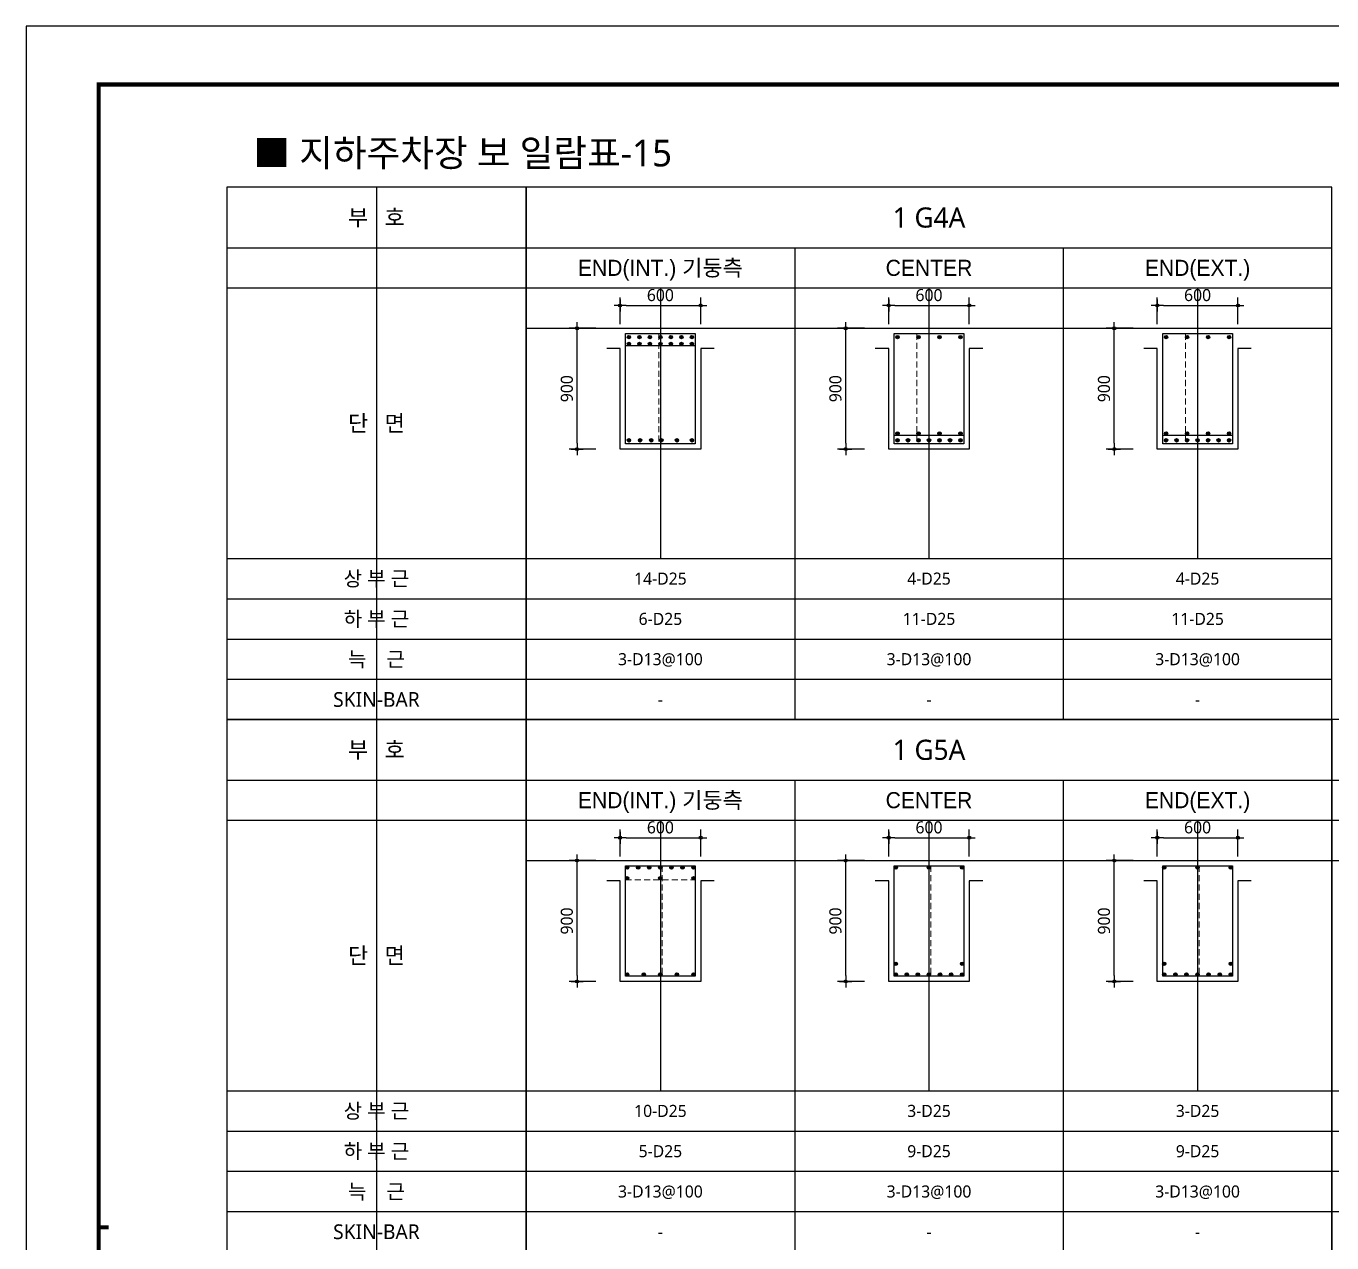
# Model space of a CAD drawing. Header units: millimetres. Extents: x 0 to 252030, y -124740 to 196020.
# Drawn here: x 126030 to 135753, y 115677 to 124740 of the extents above; entities that cross this region are included whole.
import ezdxf
from ezdxf.enums import TextEntityAlignment as Align

# ---------------------------------------------------------------- set-up
doc = ezdxf.new("R2010")
doc.units = ezdxf.units.MM
doc.header["$LTSCALE"] = 30
doc.linetypes.add('HID', pattern=[2.3, 1.5, -0.8])
doc.layers.get('DEFPOINTS').update_dxf_attribs({"color": 142})
for name, color, linetype in [('0-SEC1', 3, 'Continuous'), ('CON', 2, 'Continuous'), ('DIM', 7, 'Continuous'), ('ETC', 7, 'Continuous'), ('S-철근', 3, 'Continuous'), ('SHEET', 7, 'Continuous'), ('TEXT', 6, 'Continuous'), ('TXT', 3, 'Continuous'), ('XR-FORM_(도룡동)$0$Sheet', 7, 'Continuous')]:
    doc.layers.add(name, color=color, linetype=linetype)
doc.layers.add('TieBar', color=7, linetype='HID', lineweight=0)
doc.styles.get("Standard").update_dxf_attribs({"font": 'malgun.ttf'})
doc.styles.add('돋움', font='Dotum.ttf')
doc.styles.add('맑은 고딕', font='malgun.ttf')
doc.dimstyles.new('30NDIM', dxfattribs={"dimscale": 50, "dimtxt": 3, "dimasz": 1.5, "dimexe": 2, "dimexo": 6, "dimgap": 1, "dimtad": 1, "dimdec": 0, "dimrnd": 0.25, "dimzin": 0, "dimdsep": 46, "dimtxsty": 'Standard', "dimblk": 'Z_DOT', "dimcen": 5, "dimclrd": 256, "dimclre": 256, "dimclrt": 3, "dimadec": 0, "dimazin": 0, "dimtm": 1e-09, "dimtfac": 1, "dimtdec": 0, "dimtix": 1, "dimtmove": 2, "dimatfit": 1, "dimldrblk": 'Z_DOT', "dimfxl": 1, "dimtolj": 1, "dimtzin": 0, "dimarcsym": 0})

# ---------------------------------------------------------------- blocks, each defined once
blk = doc.blocks.new('4등분')
at = {"layer": 'DEFPOINTS'}
for p, q in [((1000, 3214.5), (1000, 1200)), ((3000, 3214.5), (3000, 1200)), ((5000, 3214.5), (5000, 1200)), ((0, 2914.5), (6000, 2914.5))]:
    blk.add_line(p, q, dxfattribs=at)
at = {"layer": 'SHEET'}
blk.add_line((0, 3514.5), (6000, 3514.5), dxfattribs=at)
at = {"layer": 'SHEET', "color": 6}
for p, q in [((2000, 3514.5), (2000, 0)), ((4000, 3514.5), (4000, 0)), ((0, 3214.5), (6000, 3214.5)), ((0, 1200), (6000, 1200)), ((0, 900), (6000, 900)), ((0, 600), (6000, 600)), ((0, 300), (6000, 300))]:
    blk.add_line(p, q, dxfattribs=at)
at = {"layer": 'SHEET'}
blk.add_lwpolyline([(6000, 3964.5), (0, 3964.5), (0, 0), (6000, 0)], close=True, dxfattribs=at)
blk = doc.blocks.new('XR-FORM_(도룡동)$0$S')
at = {"layer": 'XR-FORM_(도룡동)$0$Sheet', "const_width": 100}
blk.add_lwpolyline([(1850, 57950), (82250, 57950), (82250, 1200), (1850, 1200)], close=True, dxfattribs=at)
at = {"layer": 'XR-FORM_(도룡동)$0$Sheet', "linetype": 'Continuous', "const_width": 100}
blk.add_lwpolyline([(2100, 29575), (1850, 29575)], dxfattribs=at)
blk = doc.blocks.new('XR-FORM_(도룡동)', base_point=(101.33, -56114.51))
at = {"layer": 'DEFPOINTS'}
blk.add_lwpolyline([(0, 0), (420, 0), (420, 297), (0, 297)], close=True, dxfattribs=at)
at = {"xscale": 0.005, "yscale": 0.005, "zscale": 0.005}
blk.add_blockref('XR-FORM_(도룡동)$0$S', (-0.25, 0), dxfattribs=at)
blk = doc.blocks.new('*U160')
at = {"layer": 'DEFPOINTS'}
for p, q in [((-1114.5, 5286), (-1114.5, 1321.5)), ((-2229, 4536), (0, 4536))]:
    blk.add_line(p, q, dxfattribs=at)
at = {"layer": 'SHEET'}
blk.add_line((-2229, 4836), (0, 4836), dxfattribs=at)
at = {"layer": 'SHEET', "color": 6}
for p, q in [((-2229, 2521.5), (0, 2521.5)), ((-2229, 2221.5), (0, 2221.5)), ((-2229, 1921.5), (0, 1921.5)), ((-2229, 1621.5), (0, 1621.5))]:
    blk.add_line(p, q, dxfattribs=at)
at = {"layer": 'SHEET'}
blk.add_lwpolyline([(0, 5286), (-2229, 5286), (-2229, 1321.5), (0, 1321.5)], close=True, dxfattribs=at)
at = {"layer": 'TXT', "style": '맑은 고딕'}
for s, height, p in [('부   호', 120, (-1114.5, 5061)), ('단   면', 120, (-1114.5, 3528.7)), ('상 부 근', 110, (-1114.5, 2371.5)), ('하 부 근', 110, (-1114.5, 2071.5)), ('늑    근', 110, (-1114.5, 1771.5)), ('SKIN-BAR', 110, (-1114.5, 1471.5))]:
    blk.add_text(s, height=height, dxfattribs=at).set_placement(p, align=Align.MIDDLE_CENTER)
blk = doc.blocks.new('Z_DOT')
at = {"layer": 'DIM', "color": 0}
for p, q in [((-1, 0), (1, 0)), ((0, -1), (0, 1))]:
    blk.add_line(p, q, dxfattribs=at)
for radius in [0.25, 0.125]:
    blk.add_circle((0, 0), radius, dxfattribs=at)
blk = doc.blocks.new('*D597')
at = {"layer": 'DEFPOINTS', "color": 0, "transparency": 16777216}
for p in [(131053, 122659.7), (130453, 122339.5), (131053, 122339.5)]:
    blk.add_point(p, dxfattribs=at)
at = {"layer": 'DIM', "lineweight": -2, "transparency": 16777216}
for p, q in [((130453, 122519.5), (130453, 122719.7)), ((131053, 122519.5), (131053, 122719.7)), ((130498, 122659.7), (131008, 122659.7))]:
    blk.add_line(p, q, dxfattribs=at)
at = {"layer": 'DIM', "lineweight": -2, "transparency": 16777216, "xscale": 45, "yscale": 45, "zscale": 45, "rotation": 180}
blk.add_blockref('Z_DOT', (130453, 122659.7), dxfattribs=at)
at = {"layer": 'DIM', "lineweight": -2, "transparency": 16777216, "xscale": 45, "yscale": 45, "zscale": 45}
blk.add_blockref('Z_DOT', (131053, 122659.7), dxfattribs=at)
at = {"layer": 'DIM', "color": 3, "transparency": 16777216, "insert": (130753, 122736.1), "char_height": 90, "attachment_point": 5}
blk.add_mtext('\\A1;600', dxfattribs=at)
blk = doc.blocks.new('*D598')
at = {"layer": 'DEFPOINTS', "color": 0, "transparency": 16777216}
for p in [(130132.8, 122489.5), (130453, 122489.5), (130453, 121589.5)]:
    blk.add_point(p, dxfattribs=at)
at = {"layer": 'DIM', "lineweight": -2, "transparency": 16777216}
for p, q in [((130273, 122489.5), (130072.8, 122489.5)), ((130132.8, 121634.5), (130132.8, 122444.5)), ((130273, 121589.5), (130072.8, 121589.5))]:
    blk.add_line(p, q, dxfattribs=at)
at = {"layer": 'DIM', "lineweight": -2, "transparency": 16777216, "xscale": 45, "yscale": 45, "zscale": 45}
for p, rotation in [((130132.8, 122489.5), 90), ((130132.8, 121589.5), 270)]:
    blk.add_blockref('Z_DOT', p, dxfattribs=dict(at, rotation=rotation))
at = {"layer": 'DIM', "color": 3, "transparency": 16777216, "insert": (130056.4, 122039.5), "char_height": 90, "attachment_point": 5, "rotation": 90}
blk.add_mtext('\\A1;900', dxfattribs=at)
blk = doc.blocks.new('*D599')
at = {"layer": 'DEFPOINTS', "color": 0, "transparency": 16777216}
for p in [(133053, 122659.7), (132453, 122339.5), (133053, 122339.5)]:
    blk.add_point(p, dxfattribs=at)
at = {"layer": 'DIM', "lineweight": -2, "transparency": 16777216}
for p, q in [((132453, 122519.5), (132453, 122719.7)), ((133053, 122519.5), (133053, 122719.7)), ((132498, 122659.7), (133008, 122659.7))]:
    blk.add_line(p, q, dxfattribs=at)
at = {"layer": 'DIM', "lineweight": -2, "transparency": 16777216, "xscale": 45, "yscale": 45, "zscale": 45, "rotation": 180}
blk.add_blockref('Z_DOT', (132453, 122659.7), dxfattribs=at)
at = {"layer": 'DIM', "lineweight": -2, "transparency": 16777216, "xscale": 45, "yscale": 45, "zscale": 45}
blk.add_blockref('Z_DOT', (133053, 122659.7), dxfattribs=at)
at = {"layer": 'DIM', "color": 3, "transparency": 16777216, "insert": (132753, 122736.1), "char_height": 90, "attachment_point": 5}
blk.add_mtext('\\A1;600', dxfattribs=at)
blk = doc.blocks.new('*D600')
at = {"layer": 'DEFPOINTS', "color": 0, "transparency": 16777216}
for p in [(132132.8, 122489.5), (132453, 122489.5), (132453, 121589.5)]:
    blk.add_point(p, dxfattribs=at)
at = {"layer": 'DIM', "lineweight": -2, "transparency": 16777216}
for p, q in [((132273, 122489.5), (132072.8, 122489.5)), ((132132.8, 121634.5), (132132.8, 122444.5)), ((132273, 121589.5), (132072.8, 121589.5))]:
    blk.add_line(p, q, dxfattribs=at)
at = {"layer": 'DIM', "lineweight": -2, "transparency": 16777216, "xscale": 45, "yscale": 45, "zscale": 45}
for p, rotation in [((132132.8, 122489.5), 90), ((132132.8, 121589.5), 270)]:
    blk.add_blockref('Z_DOT', p, dxfattribs=dict(at, rotation=rotation))
at = {"layer": 'DIM', "color": 3, "transparency": 16777216, "insert": (132056.4, 122039.5), "char_height": 90, "attachment_point": 5, "rotation": 90}
blk.add_mtext('\\A1;900', dxfattribs=at)
blk = doc.blocks.new('*D601')
at = {"layer": 'DEFPOINTS', "color": 0, "transparency": 16777216}
for p in [(135053, 122659.7), (134453, 122339.5), (135053, 122339.5)]:
    blk.add_point(p, dxfattribs=at)
at = {"layer": 'DIM', "lineweight": -2, "transparency": 16777216}
for p, q in [((134453, 122519.5), (134453, 122719.7)), ((135053, 122519.5), (135053, 122719.7)), ((134498, 122659.7), (135008, 122659.7))]:
    blk.add_line(p, q, dxfattribs=at)
at = {"layer": 'DIM', "lineweight": -2, "transparency": 16777216, "xscale": 45, "yscale": 45, "zscale": 45, "rotation": 180}
blk.add_blockref('Z_DOT', (134453, 122659.7), dxfattribs=at)
at = {"layer": 'DIM', "lineweight": -2, "transparency": 16777216, "xscale": 45, "yscale": 45, "zscale": 45}
blk.add_blockref('Z_DOT', (135053, 122659.7), dxfattribs=at)
at = {"layer": 'DIM', "color": 3, "transparency": 16777216, "insert": (134753, 122736.1), "char_height": 90, "attachment_point": 5}
blk.add_mtext('\\A1;600', dxfattribs=at)
blk = doc.blocks.new('*D602')
at = {"layer": 'DEFPOINTS', "color": 0, "transparency": 16777216}
for p in [(134132.8, 122489.5), (134453, 122489.5), (134453, 121589.5)]:
    blk.add_point(p, dxfattribs=at)
at = {"layer": 'DIM', "lineweight": -2, "transparency": 16777216}
for p, q in [((134273, 122489.5), (134072.8, 122489.5)), ((134132.8, 121634.5), (134132.8, 122444.5)), ((134273, 121589.5), (134072.8, 121589.5))]:
    blk.add_line(p, q, dxfattribs=at)
at = {"layer": 'DIM', "lineweight": -2, "transparency": 16777216, "xscale": 45, "yscale": 45, "zscale": 45}
for p, rotation in [((134132.8, 122489.5), 90), ((134132.8, 121589.5), 270)]:
    blk.add_blockref('Z_DOT', p, dxfattribs=dict(at, rotation=rotation))
at = {"layer": 'DIM', "color": 3, "transparency": 16777216, "insert": (134056.4, 122039.5), "char_height": 90, "attachment_point": 5, "rotation": 90}
blk.add_mtext('\\A1;900', dxfattribs=at)
blk = doc.blocks.new('*D609')
at = {"layer": 'DEFPOINTS', "color": 0, "transparency": 16777216}
for p in [(131053, 118695.2), (130453, 118375), (131053, 118375)]:
    blk.add_point(p, dxfattribs=at)
at = {"layer": 'DIM', "lineweight": -2, "transparency": 16777216}
for p, q in [((130453, 118555), (130453, 118755.2)), ((131053, 118555), (131053, 118755.2)), ((130498, 118695.2), (131008, 118695.2))]:
    blk.add_line(p, q, dxfattribs=at)
at = {"layer": 'DIM', "lineweight": -2, "transparency": 16777216, "xscale": 45, "yscale": 45, "zscale": 45, "rotation": 180}
blk.add_blockref('Z_DOT', (130453, 118695.2), dxfattribs=at)
at = {"layer": 'DIM', "lineweight": -2, "transparency": 16777216, "xscale": 45, "yscale": 45, "zscale": 45}
blk.add_blockref('Z_DOT', (131053, 118695.2), dxfattribs=at)
at = {"layer": 'DIM', "color": 3, "transparency": 16777216, "insert": (130753, 118771.6), "char_height": 90, "attachment_point": 5}
blk.add_mtext('\\A1;600', dxfattribs=at)
blk = doc.blocks.new('*D610')
at = {"layer": 'DEFPOINTS', "color": 0, "transparency": 16777216}
for p in [(130132.8, 118525), (130453, 118525), (130453, 117625)]:
    blk.add_point(p, dxfattribs=at)
at = {"layer": 'DIM', "lineweight": -2, "transparency": 16777216}
for p, q in [((130273, 118525), (130072.8, 118525)), ((130132.8, 117670), (130132.8, 118480)), ((130273, 117625), (130072.8, 117625))]:
    blk.add_line(p, q, dxfattribs=at)
at = {"layer": 'DIM', "lineweight": -2, "transparency": 16777216, "xscale": 45, "yscale": 45, "zscale": 45}
for p, rotation in [((130132.8, 118525), 90), ((130132.8, 117625), 270)]:
    blk.add_blockref('Z_DOT', p, dxfattribs=dict(at, rotation=rotation))
at = {"layer": 'DIM', "color": 3, "transparency": 16777216, "insert": (130056.4, 118075), "char_height": 90, "attachment_point": 5, "rotation": 90}
blk.add_mtext('\\A1;900', dxfattribs=at)
blk = doc.blocks.new('*D611')
at = {"layer": 'DEFPOINTS', "color": 0, "transparency": 16777216}
for p in [(133053, 118695.2), (132453, 118375), (133053, 118375)]:
    blk.add_point(p, dxfattribs=at)
at = {"layer": 'DIM', "lineweight": -2, "transparency": 16777216}
for p, q in [((132453, 118555), (132453, 118755.2)), ((133053, 118555), (133053, 118755.2)), ((132498, 118695.2), (133008, 118695.2))]:
    blk.add_line(p, q, dxfattribs=at)
at = {"layer": 'DIM', "lineweight": -2, "transparency": 16777216, "xscale": 45, "yscale": 45, "zscale": 45, "rotation": 180}
blk.add_blockref('Z_DOT', (132453, 118695.2), dxfattribs=at)
at = {"layer": 'DIM', "lineweight": -2, "transparency": 16777216, "xscale": 45, "yscale": 45, "zscale": 45}
blk.add_blockref('Z_DOT', (133053, 118695.2), dxfattribs=at)
at = {"layer": 'DIM', "color": 3, "transparency": 16777216, "insert": (132753, 118771.6), "char_height": 90, "attachment_point": 5}
blk.add_mtext('\\A1;600', dxfattribs=at)
blk = doc.blocks.new('*D612')
at = {"layer": 'DEFPOINTS', "color": 0, "transparency": 16777216}
for p in [(132132.8, 118525), (132453, 118525), (132453, 117625)]:
    blk.add_point(p, dxfattribs=at)
at = {"layer": 'DIM', "lineweight": -2, "transparency": 16777216}
for p, q in [((132273, 118525), (132072.8, 118525)), ((132132.8, 117670), (132132.8, 118480)), ((132273, 117625), (132072.8, 117625))]:
    blk.add_line(p, q, dxfattribs=at)
at = {"layer": 'DIM', "lineweight": -2, "transparency": 16777216, "xscale": 45, "yscale": 45, "zscale": 45}
for p, rotation in [((132132.8, 118525), 90), ((132132.8, 117625), 270)]:
    blk.add_blockref('Z_DOT', p, dxfattribs=dict(at, rotation=rotation))
at = {"layer": 'DIM', "color": 3, "transparency": 16777216, "insert": (132056.4, 118075), "char_height": 90, "attachment_point": 5, "rotation": 90}
blk.add_mtext('\\A1;900', dxfattribs=at)
blk = doc.blocks.new('*D613')
at = {"layer": 'DEFPOINTS', "color": 0, "transparency": 16777216}
for p in [(135053, 118695.2), (134453, 118375), (135053, 118375)]:
    blk.add_point(p, dxfattribs=at)
at = {"layer": 'DIM', "lineweight": -2, "transparency": 16777216}
for p, q in [((134453, 118555), (134453, 118755.2)), ((135053, 118555), (135053, 118755.2)), ((134498, 118695.2), (135008, 118695.2))]:
    blk.add_line(p, q, dxfattribs=at)
at = {"layer": 'DIM', "lineweight": -2, "transparency": 16777216, "xscale": 45, "yscale": 45, "zscale": 45, "rotation": 180}
blk.add_blockref('Z_DOT', (134453, 118695.2), dxfattribs=at)
at = {"layer": 'DIM', "lineweight": -2, "transparency": 16777216, "xscale": 45, "yscale": 45, "zscale": 45}
blk.add_blockref('Z_DOT', (135053, 118695.2), dxfattribs=at)
at = {"layer": 'DIM', "color": 3, "transparency": 16777216, "insert": (134753, 118771.6), "char_height": 90, "attachment_point": 5}
blk.add_mtext('\\A1;600', dxfattribs=at)
blk = doc.blocks.new('*D614')
at = {"layer": 'DEFPOINTS', "color": 0, "transparency": 16777216}
for p in [(134132.8, 118525), (134453, 118525), (134453, 117625)]:
    blk.add_point(p, dxfattribs=at)
at = {"layer": 'DIM', "lineweight": -2, "transparency": 16777216}
for p, q in [((134273, 118525), (134072.8, 118525)), ((134132.8, 117670), (134132.8, 118480)), ((134273, 117625), (134072.8, 117625))]:
    blk.add_line(p, q, dxfattribs=at)
at = {"layer": 'DIM', "lineweight": -2, "transparency": 16777216, "xscale": 45, "yscale": 45, "zscale": 45}
for p, rotation in [((134132.8, 118525), 90), ((134132.8, 117625), 270)]:
    blk.add_blockref('Z_DOT', p, dxfattribs=dict(at, rotation=rotation))
at = {"layer": 'DIM', "color": 3, "transparency": 16777216, "insert": (134056.4, 118075), "char_height": 90, "attachment_point": 5, "rotation": 90}
blk.add_mtext('\\A1;900', dxfattribs=at)

msp = doc.modelspace()

# ---------------------------------------------------------------- hatches: boundary and pattern name
at = {"layer": 'S-철근'}
h = msp.add_hatch(color=256, dxfattribs=at)
edge = h.paths.add_edge_path()
edge.add_arc((130518.40013, 122424.09992), 12.7, 0, 180)
edge.add_arc((130518.40013, 122424.09992), 12.7, 180, 360)
h = msp.add_hatch(color=256, dxfattribs=at)
edge = h.paths.add_edge_path()
edge.add_arc((130596.60013, 122424.09992), 12.7, 0, 180)
edge.add_arc((130596.60013, 122424.09992), 12.7, 180, 360)
h = msp.add_hatch(color=256, dxfattribs=at)
edge = h.paths.add_edge_path()
edge.add_arc((130674.80013, 122424.09992), 12.7, 0, 180)
edge.add_arc((130674.80013, 122424.09992), 12.7, 180, 360)
h = msp.add_hatch(color=256, dxfattribs=at)
edge = h.paths.add_edge_path()
edge.add_arc((130753.00013, 122424.09992), 12.7, 0, 180)
edge.add_arc((130753.00013, 122424.09992), 12.7, 180, 360)
h = msp.add_hatch(color=256, dxfattribs=at)
edge = h.paths.add_edge_path()
edge.add_arc((130831.20013, 122424.09992), 12.7, 0, 180)
edge.add_arc((130831.20013, 122424.09992), 12.7, 180, 360)
h = msp.add_hatch(color=256, dxfattribs=at)
edge = h.paths.add_edge_path()
edge.add_arc((130909.40013, 122424.09992), 12.7, 0, 180)
edge.add_arc((130909.40013, 122424.09992), 12.7, 180, 360)
h = msp.add_hatch(color=256, dxfattribs=at)
edge = h.paths.add_edge_path()
edge.add_arc((130987.60013, 122424.09992), 12.7, 0, 180)
edge.add_arc((130987.60013, 122424.09992), 12.7, 180, 360)
h = msp.add_hatch(color=256, dxfattribs=at)
edge = h.paths.add_edge_path()
edge.add_arc((132518.40013, 122424.09992), 12.7, 0, 180)
edge.add_arc((132518.40013, 122424.09992), 12.7, 180, 360)
h = msp.add_hatch(color=256, dxfattribs=at)
edge = h.paths.add_edge_path()
edge.add_arc((132674.80013, 122424.09992), 12.7, 0, 180)
edge.add_arc((132674.80013, 122424.09992), 12.7, 180, 360)
h = msp.add_hatch(color=256, dxfattribs=at)
edge = h.paths.add_edge_path()
edge.add_arc((132831.20013, 122424.09992), 12.7, 0, 180)
edge.add_arc((132831.20013, 122424.09992), 12.7, 180, 360)
h = msp.add_hatch(color=256, dxfattribs=at)
edge = h.paths.add_edge_path()
edge.add_arc((132987.60013, 122424.09992), 12.7, 0, 180)
edge.add_arc((132987.60013, 122424.09992), 12.7, 180, 360)
h = msp.add_hatch(color=256, dxfattribs=at)
edge = h.paths.add_edge_path()
edge.add_arc((134518.40013, 122424.09992), 12.7, 0, 180)
edge.add_arc((134518.40013, 122424.09992), 12.7, 180, 360)
h = msp.add_hatch(color=256, dxfattribs=at)
edge = h.paths.add_edge_path()
edge.add_arc((134674.80013, 122424.09992), 12.7, 0, 180)
edge.add_arc((134674.80013, 122424.09992), 12.7, 180, 360)
h = msp.add_hatch(color=256, dxfattribs=at)
edge = h.paths.add_edge_path()
edge.add_arc((134831.20013, 122424.09992), 12.7, 0, 180)
edge.add_arc((134831.20013, 122424.09992), 12.7, 180, 360)
h = msp.add_hatch(color=256, dxfattribs=at)
edge = h.paths.add_edge_path()
edge.add_arc((134987.60013, 122424.09992), 12.7, 0, 180)
edge.add_arc((134987.60013, 122424.09992), 12.7, 180, 360)
h = msp.add_hatch(color=256, dxfattribs=at)
edge = h.paths.add_edge_path()
edge.add_arc((130518.40013, 122373.29992), 12.7, 0, 180)
edge.add_arc((130518.40013, 122373.29992), 12.7, 180, 360)
h = msp.add_hatch(color=256, dxfattribs=at)
edge = h.paths.add_edge_path()
edge.add_arc((130596.60013, 122373.29992), 12.7, 0, 180)
edge.add_arc((130596.60013, 122373.29992), 12.7, 180, 360)
h = msp.add_hatch(color=256, dxfattribs=at)
edge = h.paths.add_edge_path()
edge.add_arc((130674.80013, 122373.29992), 12.7, 0, 180)
edge.add_arc((130674.80013, 122373.29992), 12.7, 180, 360)
h = msp.add_hatch(color=256, dxfattribs=at)
edge = h.paths.add_edge_path()
edge.add_arc((130753.00013, 122373.29992), 12.7, 0, 180)
edge.add_arc((130753.00013, 122373.29992), 12.7, 180, 360)
h = msp.add_hatch(color=256, dxfattribs=at)
edge = h.paths.add_edge_path()
edge.add_arc((130831.20013, 122373.29992), 12.7, 0, 180)
edge.add_arc((130831.20013, 122373.29992), 12.7, 180, 360)
h = msp.add_hatch(color=256, dxfattribs=at)
edge = h.paths.add_edge_path()
edge.add_arc((130909.40013, 122373.29992), 12.7, 0, 180)
edge.add_arc((130909.40013, 122373.29992), 12.7, 180, 360)
h = msp.add_hatch(color=256, dxfattribs=at)
edge = h.paths.add_edge_path()
edge.add_arc((130987.60013, 122373.29992), 12.7, 0, 180)
edge.add_arc((130987.60013, 122373.29992), 12.7, 180, 360)
h = msp.add_hatch(color=256, dxfattribs=at)
edge = h.paths.add_edge_path()
edge.add_arc((130518.40013, 121654.89992), 12.7, 0, 180)
edge.add_arc((130518.40013, 121654.89992), 12.7, 180, 360)
h = msp.add_hatch(color=256, dxfattribs=at)
edge = h.paths.add_edge_path()
edge.add_arc((130602.03831, 121654.89992), 12.7, 0, 180)
edge.add_arc((130602.03831, 121654.89992), 12.7, 180, 360)
h = msp.add_hatch(color=256, dxfattribs=at)
edge = h.paths.add_edge_path()
edge.add_arc((130684.7572, 121654.89992), 12.7, 0, 180)
edge.add_arc((130684.7572, 121654.89992), 12.7, 180, 360)
h = msp.add_hatch(color=256, dxfattribs=at)
edge = h.paths.add_edge_path()
edge.add_arc((130760.70568, 121654.89992), 12.7, 0, 180)
edge.add_arc((130760.70568, 121654.89992), 12.7, 180, 360)
h = msp.add_hatch(color=256, dxfattribs=at)
edge = h.paths.add_edge_path()
edge.add_arc((130875.71075, 121654.89992), 12.7, 0, 180)
edge.add_arc((130875.71075, 121654.89992), 12.7, 180, 360)
h = msp.add_hatch(color=256, dxfattribs=at)
edge = h.paths.add_edge_path()
edge.add_arc((130987.60013, 121654.89992), 12.7, 0, 180)
edge.add_arc((130987.60013, 121654.89992), 12.7, 180, 360)
h = msp.add_hatch(color=256, dxfattribs=at)
edge = h.paths.add_edge_path()
edge.add_arc((132518.40013, 121705.69992), 12.7, 0, 180)
edge.add_arc((132518.40013, 121705.69992), 12.7, 180, 360)
h = msp.add_hatch(color=256, dxfattribs=at)
edge = h.paths.add_edge_path()
edge.add_arc((132518.40013, 121654.89992), 12.7, 0, 180)
edge.add_arc((132518.40013, 121654.89992), 12.7, 180, 360)
h = msp.add_hatch(color=256, dxfattribs=at)
edge = h.paths.add_edge_path()
edge.add_arc((132596.60013, 121654.89992), 12.7, 0, 180)
edge.add_arc((132596.60013, 121654.89992), 12.7, 180, 360)
h = msp.add_hatch(color=256, dxfattribs=at)
edge = h.paths.add_edge_path()
edge.add_arc((132674.80013, 121705.69992), 12.7, 0, 180)
edge.add_arc((132674.80013, 121705.69992), 12.7, 180, 360)
h = msp.add_hatch(color=256, dxfattribs=at)
edge = h.paths.add_edge_path()
edge.add_arc((132674.80013, 121654.89992), 12.7, 0, 180)
edge.add_arc((132674.80013, 121654.89992), 12.7, 180, 360)
h = msp.add_hatch(color=256, dxfattribs=at)
edge = h.paths.add_edge_path()
edge.add_arc((132753.00013, 121654.89992), 12.7, 0, 180)
edge.add_arc((132753.00013, 121654.89992), 12.7, 180, 360)
h = msp.add_hatch(color=256, dxfattribs=at)
edge = h.paths.add_edge_path()
edge.add_arc((132831.20013, 121705.69992), 12.7, 0, 180)
edge.add_arc((132831.20013, 121705.69992), 12.7, 180, 360)
h = msp.add_hatch(color=256, dxfattribs=at)
edge = h.paths.add_edge_path()
edge.add_arc((132831.20013, 121654.89992), 12.7, 0, 180)
edge.add_arc((132831.20013, 121654.89992), 12.7, 180, 360)
h = msp.add_hatch(color=256, dxfattribs=at)
edge = h.paths.add_edge_path()
edge.add_arc((132909.40013, 121654.89992), 12.7, 0, 180)
edge.add_arc((132909.40013, 121654.89992), 12.7, 180, 360)
h = msp.add_hatch(color=256, dxfattribs=at)
edge = h.paths.add_edge_path()
edge.add_arc((132987.60013, 121705.69992), 12.7, 0, 180)
edge.add_arc((132987.60013, 121705.69992), 12.7, 180, 360)
h = msp.add_hatch(color=256, dxfattribs=at)
edge = h.paths.add_edge_path()
edge.add_arc((132987.60013, 121654.89992), 12.7, 0, 180)
edge.add_arc((132987.60013, 121654.89992), 12.7, 180, 360)
h = msp.add_hatch(color=256, dxfattribs=at)
edge = h.paths.add_edge_path()
edge.add_arc((134518.40013, 121705.69992), 12.7, 0, 180)
edge.add_arc((134518.40013, 121705.69992), 12.7, 180, 360)
h = msp.add_hatch(color=256, dxfattribs=at)
edge = h.paths.add_edge_path()
edge.add_arc((134518.40013, 121654.89992), 12.7, 0, 180)
edge.add_arc((134518.40013, 121654.89992), 12.7, 180, 360)
h = msp.add_hatch(color=256, dxfattribs=at)
edge = h.paths.add_edge_path()
edge.add_arc((134596.60013, 121654.89992), 12.7, 0, 180)
edge.add_arc((134596.60013, 121654.89992), 12.7, 180, 360)
h = msp.add_hatch(color=256, dxfattribs=at)
edge = h.paths.add_edge_path()
edge.add_arc((134674.80013, 121705.69992), 12.7, 0, 180)
edge.add_arc((134674.80013, 121705.69992), 12.7, 180, 360)
h = msp.add_hatch(color=256, dxfattribs=at)
edge = h.paths.add_edge_path()
edge.add_arc((134674.80013, 121654.89992), 12.7, 0, 180)
edge.add_arc((134674.80013, 121654.89992), 12.7, 180, 360)
h = msp.add_hatch(color=256, dxfattribs=at)
edge = h.paths.add_edge_path()
edge.add_arc((134753.00013, 121654.89992), 12.7, 0, 180)
edge.add_arc((134753.00013, 121654.89992), 12.7, 180, 360)
h = msp.add_hatch(color=256, dxfattribs=at)
edge = h.paths.add_edge_path()
edge.add_arc((134831.20013, 121705.69992), 12.7, 0, 180)
edge.add_arc((134831.20013, 121705.69992), 12.7, 180, 360)
h = msp.add_hatch(color=256, dxfattribs=at)
edge = h.paths.add_edge_path()
edge.add_arc((134831.20013, 121654.89992), 12.7, 0, 180)
edge.add_arc((134831.20013, 121654.89992), 12.7, 180, 360)
h = msp.add_hatch(color=256, dxfattribs=at)
edge = h.paths.add_edge_path()
edge.add_arc((134909.40013, 121654.89992), 12.7, 0, 180)
edge.add_arc((134909.40013, 121654.89992), 12.7, 180, 360)
h = msp.add_hatch(color=256, dxfattribs=at)
edge = h.paths.add_edge_path()
edge.add_arc((134987.60013, 121705.69992), 12.7, 0, 180)
edge.add_arc((134987.60013, 121705.69992), 12.7, 180, 360)
h = msp.add_hatch(color=256, dxfattribs=at)
edge = h.paths.add_edge_path()
edge.add_arc((134987.60013, 121654.89992), 12.7, 0, 180)
edge.add_arc((134987.60013, 121654.89992), 12.7, 180, 360)

# ---------------------------------------------------------------- linework, layer by layer
at = {"layer": 'CON', "color": 8}
for p, q in [((130353.00013, 122489.49992), (131153.00013, 122489.49992)), ((132353.00013, 122489.49992), (133153.00013, 122489.49992)), ((134353.00013, 122489.49992), (135153.00013, 122489.49992)), ((130353.00013, 118524.99992), (131153.00013, 118524.99992)), ((132353.00013, 118524.99992), (133153.00013, 118524.99992)), ((134353.00013, 118524.99992), (135153.00013, 118524.99992))]:
    msp.add_line(p, q, dxfattribs=at)
for points in [[(131153.00013, 122339.49992), (131053.00013, 122339.49992), (131053.00013, 121589.49992), (130453.00013, 121589.49992), (130453.00013, 122339.49992), (130353.00013, 122339.49992)], [(133153.00013, 122339.49992), (133053.00013, 122339.49992), (133053.00013, 121589.49992), (132453.00013, 121589.49992), (132453.00013, 122339.49992), (132353.00013, 122339.49992)], [(135153.00013, 122339.49992), (135053.00013, 122339.49992), (135053.00013, 121589.49992), (134453.00013, 121589.49992), (134453.00013, 122339.49992), (134353.00013, 122339.49992)], [(131153.00013, 118374.99992), (131053.00013, 118374.99992), (131053.00013, 117624.99992), (130453.00013, 117624.99992), (130453.00013, 118374.99992), (130353.00013, 118374.99992)], [(133153.00013, 118374.99992), (133053.00013, 118374.99992), (133053.00013, 117624.99992), (132453.00013, 117624.99992), (132453.00013, 118374.99992), (132353.00013, 118374.99992)], [(135153.00013, 118374.99992), (135053.00013, 118374.99992), (135053.00013, 117624.99992), (134453.00013, 117624.99992), (134453.00013, 118374.99992), (134353.00013, 118374.99992)]]:
    msp.add_lwpolyline(points, dxfattribs=at)
at = {"layer": 'ETC', "color": 8}
for p, q in [((130493.00013, 122360.59992), (131013.00013, 122360.59992)), ((132493.00013, 121692.99992), (133013.00013, 121692.99992)), ((134493.00013, 121692.99992), (135013.00013, 121692.99992))]:
    msp.add_line(p, q, dxfattribs=at)
at = {"layer": 'S-철근'}
for points in [[(130493.00013, 121629.49992), (130493.00013, 122449.49992), (131013.00013, 122449.49992), (131013.00013, 121629.49992), (130493.00013, 121629.49992)], [(132493.00013, 121629.49992), (132493.00013, 122449.49992), (133013.00013, 122449.49992), (133013.00013, 121629.49992), (132493.00013, 121629.49992)], [(134493.00013, 121629.49992), (134493.00013, 122449.49992), (135013.00013, 122449.49992), (135013.00013, 121629.49992), (134493.00013, 121629.49992)], [(130493.00013, 117664.99992), (130493.00013, 118484.99992), (131013.00013, 118484.99992), (131013.00013, 117664.99992), (130493.00013, 117664.99992)], [(132493.00013, 117664.99992), (132493.00013, 118484.99992), (133013.00013, 118484.99992), (133013.00013, 117664.99992), (132493.00013, 117664.99992)], [(134493.00013, 117664.99992), (134493.00013, 118484.99992), (135013.00013, 118484.99992), (135013.00013, 117664.99992), (134493.00013, 117664.99992)]]:
    msp.add_lwpolyline(points, dxfattribs=at)
at = {"layer": 'S-철근', "const_width": 12.5}
for points in [[(130498.75013, 118472.99992, 1), (130511.25013, 118472.99992, 1)], [(130581.25013, 118472.99992, 1), (130593.75013, 118472.99992, 1)], [(130663.75013, 118472.99992, 1), (130676.25013, 118472.99992, 1)], [(130746.25013, 118472.99992, 1), (130758.75013, 118472.99992, 1)], [(130828.75013, 118472.99992, 1), (130841.25013, 118472.99992, 1)], [(130911.25013, 118472.99992, 1), (130923.75013, 118472.99992, 1)], [(130993.75013, 118472.99992, 1), (131006.25013, 118472.99992, 1)], [(132498.75013, 118472.99992, 1), (132511.25013, 118472.99992, 1)], [(132746.25013, 118472.99992, 1), (132758.75013, 118472.99992, 1)], [(132993.75013, 118472.99992, 1), (133006.25013, 118472.99992, 1)], [(134498.75013, 118472.99992, 1), (134511.25013, 118472.99992, 1)], [(134746.25013, 118472.99992, 1), (134758.75013, 118472.99992, 1)], [(134993.75013, 118472.99992, 1), (135006.25013, 118472.99992, 1)], [(130498.75013, 118392.99992, 1), (130511.25013, 118392.99992, 1)], [(130746.25013, 118392.99992, 1), (130758.75013, 118392.99992, 1)], [(130993.75013, 118392.99992, 1), (131006.25013, 118392.99992, 1)], [(132498.75013, 117756.99992, 1), (132511.25013, 117756.99992, 1)], [(132993.75013, 117756.99992, 1), (133006.25013, 117756.99992, 1)], [(134498.75013, 117756.99992, 1), (134511.25013, 117756.99992, 1)], [(134993.75013, 117756.99992, 1), (135006.25013, 117756.99992, 1)], [(130498.75013, 117676.99992, 1), (130511.25013, 117676.99992, 1)], [(130622.50013, 117676.99992, 1), (130635.00013, 117676.99992, 1)], [(130746.25013, 117676.99992, 1), (130758.75013, 117676.99992, 1)], [(130870.00013, 117676.99992, 1), (130882.50013, 117676.99992, 1)], [(130993.75013, 117676.99992, 1), (131006.25013, 117676.99992, 1)], [(132498.75013, 117676.99992, 1), (132511.25013, 117676.99992, 1)], [(132581.25013, 117676.99992, 1), (132593.75013, 117676.99992, 1)], [(132663.75013, 117676.99992, 1), (132676.25013, 117676.99992, 1)], [(132746.25013, 117676.99992, 1), (132758.75013, 117676.99992, 1)], [(132828.75013, 117676.99992, 1), (132841.25013, 117676.99992, 1)], [(132911.25013, 117676.99992, 1), (132923.75013, 117676.99992, 1)], [(132993.75013, 117676.99992, 1), (133006.25013, 117676.99992, 1)], [(134498.75013, 117676.99992, 1), (134511.25013, 117676.99992, 1)], [(134581.25013, 117676.99992, 1), (134593.75013, 117676.99992, 1)], [(134663.75013, 117676.99992, 1), (134676.25013, 117676.99992, 1)], [(134746.25013, 117676.99992, 1), (134758.75013, 117676.99992, 1)], [(134828.75013, 117676.99992, 1), (134841.25013, 117676.99992, 1)], [(134911.25013, 117676.99992, 1), (134923.75013, 117676.99992, 1)], [(134993.75013, 117676.99992, 1), (135006.25013, 117676.99992, 1)]]:
    msp.add_lwpolyline(points, format="xyb", close=True, dxfattribs=at)
at = {"layer": 'S-철근'}
for centre, radius in [((130518.40013, 122424.09992), 12.7), ((130596.60013, 122424.09992), 12.7), ((130674.80013, 122424.09992), 12.7), ((130753.00013, 122424.09992), 12.7), ((130831.20013, 122424.09992), 12.7), ((130909.40013, 122424.09992), 12.7), ((130987.60013, 122424.09992), 12.7), ((132518.40013, 122424.09992), 12.7), ((132674.80013, 122424.09992), 12.7), ((132831.20013, 122424.09992), 12.7), ((132987.60013, 122424.09992), 12.7), ((134518.40013, 122424.09992), 12.7), ((134674.80013, 122424.09992), 12.7), ((134831.20013, 122424.09992), 12.7), ((134987.60013, 122424.09992), 12.7), ((130518.40013, 122373.29992), 12.7), ((130596.60013, 122373.29992), 12.7), ((130674.80013, 122373.29992), 12.7), ((130753.00013, 122373.29992), 12.7), ((130831.20013, 122373.29992), 12.7), ((130909.40013, 122373.29992), 12.7), ((130987.60013, 122373.29992), 12.7), ((130518.40013, 121654.89992), 12.7), ((130602.03831, 121654.89992), 12.7), ((130684.7572, 121654.89992), 12.7), ((130760.70568, 121654.89992), 12.7), ((130875.71075, 121654.89992), 12.7), ((130987.60013, 121654.89992), 12.7), ((132518.40013, 121705.69992), 12.7), ((132518.40013, 121654.89992), 12.7), ((132596.60013, 121654.89992), 12.7), ((132674.80013, 121705.69992), 12.7), ((132674.80013, 121654.89992), 12.7), ((132753.00013, 121654.89992), 12.7), ((132831.20013, 121705.69992), 12.7), ((132831.20013, 121654.89992), 12.7), ((132909.40013, 121654.89992), 12.7), ((132987.60013, 121705.69992), 12.7), ((132987.60013, 121654.89992), 12.7), ((134518.40013, 121705.69992), 12.7), ((134518.40013, 121654.89992), 12.7), ((134596.60013, 121654.89992), 12.7), ((134674.80013, 121705.69992), 12.7), ((134674.80013, 121654.89992), 12.7), ((134753.00013, 121654.89992), 12.7), ((134831.20013, 121705.69992), 12.7), ((134831.20013, 121654.89992), 12.7), ((134909.40013, 121654.89992), 12.7), ((134987.60013, 121705.69992), 12.7), ((134987.60013, 121654.89992), 12.7), ((130505.00013, 118472.99992), 12.5), ((130587.50013, 118472.99992), 12.5), ((130670.00013, 118472.99992), 12.5), ((130752.50013, 118472.99992), 12.5), ((130835.00013, 118472.99992), 12.5), ((130917.50013, 118472.99992), 12.5), ((131000.00013, 118472.99992), 12.5), ((132505.00013, 118472.99992), 12.5), ((132752.50013, 118472.99992), 12.5), ((133000.00013, 118472.99992), 12.5), ((134505.00013, 118472.99992), 12.5), ((134752.50013, 118472.99992), 12.5), ((135000.00013, 118472.99992), 12.5), ((130505.00013, 118392.99992), 12.5), ((130752.50013, 118392.99992), 12.5), ((131000.00013, 118392.99992), 12.5), ((132505.00013, 117756.99992), 12.5), ((133000.00013, 117756.99992), 12.5), ((134505.00013, 117756.99992), 12.5), ((135000.00013, 117756.99992), 12.5), ((130505.00013, 117676.99992), 12.5), ((130628.75013, 117676.99992), 12.5), ((130752.50013, 117676.99992), 12.5), ((130876.25013, 117676.99992), 12.5), ((131000.00013, 117676.99992), 12.5), ((132505.00013, 117676.99992), 12.5), ((132587.50013, 117676.99992), 12.5), ((132670.00013, 117676.99992), 12.5), ((132752.50013, 117676.99992), 12.5), ((132835.00013, 117676.99992), 12.5), ((132917.50013, 117676.99992), 12.5), ((133000.00013, 117676.99992), 12.5), ((134505.00013, 117676.99992), 12.5), ((134587.50013, 117676.99992), 12.5), ((134670.00013, 117676.99992), 12.5), ((134752.50013, 117676.99992), 12.5), ((134835.00013, 117676.99992), 12.5), ((134917.50013, 117676.99992), 12.5), ((135000.00013, 117676.99992), 12.5)]:
    msp.add_circle(centre, radius, dxfattribs=at)
at = {"layer": 'TieBar'}
for p, q in [((130740.30013, 122449.49992), (130740.30013, 121629.49992)), ((132662.10013, 122449.49992), (132662.10013, 121629.49992)), ((134662.10013, 122449.49992), (134662.10013, 121629.49992)), ((130765.70013, 118484.99992), (130765.70013, 117664.99992)), ((132765.70013, 118484.99992), (132765.70013, 117664.99992)), ((134765.70013, 118484.99992), (134765.70013, 117664.99992)), ((130493.00013, 118380.49992), (131013.00013, 118380.49992))]:
    msp.add_line(p, q, dxfattribs=at)

# ---------------------------------------------------------------- block references
for name, p in [('*U160', (129753.00013, 118253.49992)), ('4등분', (129753.00013, 119574.99992)), ('*U160', (129753.00013, 114288.99992)), ('4등분', (129753.00013, 115610.49992)), ('4등분', (135753.00013, 115610.49992))]:
    msp.add_blockref(name, p)
at = {"layer": '0-SEC1', "xscale": 60, "yscale": 60, "zscale": 60}
msp.add_blockref('XR-FORM_(도룡동)', (132110.02429, -3259950.57868), dxfattribs=at)

# ---------------------------------------------------------------- texts
at = {"layer": 'TEXT', "style": '맑은 고딕'}
msp.add_text('■ 지하주차장 보 일람표-15', height=200, dxfattribs=at).set_placement((127722.82534, 123794.96949), align=Align.MIDDLE_LEFT)
at = {"layer": 'TXT', "color": 2, "style": '맑은 고딕'}
for s, p in [('1 G4A', (132753.00013, 123314.49992)), ('1 G5A', (132753.00013, 119349.99992))]:
    msp.add_text(s, height=150, dxfattribs=at).set_placement(p, align=Align.MIDDLE_CENTER)
at = {"layer": 'TXT'}
for s, height, style, p in [('END(INT.) 기둥측', 120, '돋움', (130753.00013, 122939.49992)), ('CENTER', 120, '돋움', (132753.00013, 122939.49992)), ('END(EXT.)', 120, '돋움', (134753.00013, 122939.49992)), ('14-D25', 90, '맑은 고딕', (130753.00013, 120624.99992)), ('4-D25', 90, '맑은 고딕', (132753.00013, 120624.99992)), ('4-D25', 90, '맑은 고딕', (134753.00013, 120624.99992)), ('6-D25', 90, '맑은 고딕', (130753.00013, 120324.99992)), ('11-D25', 90, '맑은 고딕', (132753.00013, 120324.99992)), ('11-D25', 90, '맑은 고딕', (134753.00013, 120324.99992)), ('3-D13@100', 90, '맑은 고딕', (130753.00013, 120024.99992)), ('3-D13@100', 90, '맑은 고딕', (132753.00013, 120024.99992)), ('3-D13@100', 90, '맑은 고딕', (134753.00013, 120024.99992)), ('-', 90, '맑은 고딕', (130753.00013, 119724.99992)), ('-', 90, '맑은 고딕', (132753.00013, 119724.99992)), ('-', 90, '맑은 고딕', (134753.00013, 119724.99992)), ('END(INT.) 기둥측', 120, '돋움', (130753.00013, 118974.99992)), ('CENTER', 120, '돋움', (132753.00013, 118974.99992)), ('END(EXT.)', 120, '돋움', (134753.00013, 118974.99992)), ('10-D25', 90, '맑은 고딕', (130753.00013, 116660.49992)), ('3-D25', 90, '맑은 고딕', (132753.00013, 116660.49992)), ('3-D25', 90, '맑은 고딕', (134753.00013, 116660.49992)), ('5-D25', 90, '맑은 고딕', (130753.00013, 116360.49992)), ('9-D25', 90, '맑은 고딕', (132753.00013, 116360.49992)), ('9-D25', 90, '맑은 고딕', (134753.00013, 116360.49992)), ('3-D13@100', 90, '맑은 고딕', (130753.00013, 116060.49992)), ('3-D13@100', 90, '맑은 고딕', (132753.00013, 116060.49992)), ('3-D13@100', 90, '맑은 고딕', (134753.00013, 116060.49992)), ('-', 90, '맑은 고딕', (130753.00013, 115760.49992)), ('-', 90, '맑은 고딕', (132753.00013, 115760.49992)), ('-', 90, '맑은 고딕', (134753.00013, 115760.49992))]:
    msp.add_text(s, height=height, dxfattribs=dict(at, style=style)).set_placement(p, align=Align.MIDDLE_CENTER)

# ---------------------------------------------------------------- dimensions: what is measured, and where the dimension line sits
at = {"layer": 'DIM'}
for base, p1, p2, picture, middle in [((131053.00013, 122659.65148), (130453.00013, 122339.49992), (131053.00013, 122339.49992), '*D597', (130753.00013, 122736.14945)), ((133053.00013, 122659.65148), (132453.00013, 122339.49992), (133053.00013, 122339.49992), '*D599', (132753.00013, 122736.14945)), ((135053.00013, 122659.65148), (134453.00013, 122339.49992), (135053.00013, 122339.49992), '*D601', (134753.00013, 122736.14945)), ((131053.00013, 118695.15148), (130453.00013, 118374.99992), (131053.00013, 118374.99992), '*D609', (130753.00013, 118771.64945)), ((133053.00013, 118695.15148), (132453.00013, 118374.99992), (133053.00013, 118374.99992), '*D611', (132753.00013, 118771.64945)), ((135053.00013, 118695.15148), (134453.00013, 118374.99992), (135053.00013, 118374.99992), '*D613', (134753.00013, 118771.64945))]:
    dim = msp.add_linear_dim(base=base, p1=p1, p2=p2, dimstyle='30NDIM', override={"dimscale": 30, "dimtxsty": 'Standard'}, dxfattribs=at)
    dim.commit()
    dim.dimension.update_dxf_attribs({"geometry": picture, "text_midpoint": middle})
for base, p1, p2, picture, middle in [((130132.84857, 122489.49992), (130453.00013, 121589.49992), (130453.00013, 122489.49992), '*D598', (130056.3506, 122039.49992)), ((132132.84857, 122489.49992), (132453.00013, 121589.49992), (132453.00013, 122489.49992), '*D600', (132056.3506, 122039.49992)), ((134132.84857, 122489.49992), (134453.00013, 121589.49992), (134453.00013, 122489.49992), '*D602', (134056.3506, 122039.49992)), ((130132.84857, 118524.99992), (130453.00013, 117624.99992), (130453.00013, 118524.99992), '*D610', (130056.3506, 118074.99992)), ((132132.84857, 118524.99992), (132453.00013, 117624.99992), (132453.00013, 118524.99992), '*D612', (132056.3506, 118074.99992)), ((134132.84857, 118524.99992), (134453.00013, 117624.99992), (134453.00013, 118524.99992), '*D614', (134056.3506, 118074.99992))]:
    dim = msp.add_linear_dim(base=base, p1=p1, p2=p2, angle=90, dimstyle='30NDIM', override={"dimscale": 30, "dimtxsty": 'Standard'}, dxfattribs=at)
    dim.commit()
    dim.dimension.update_dxf_attribs({"geometry": picture, "text_midpoint": middle})

doc.saveas('drawing.dxf')
